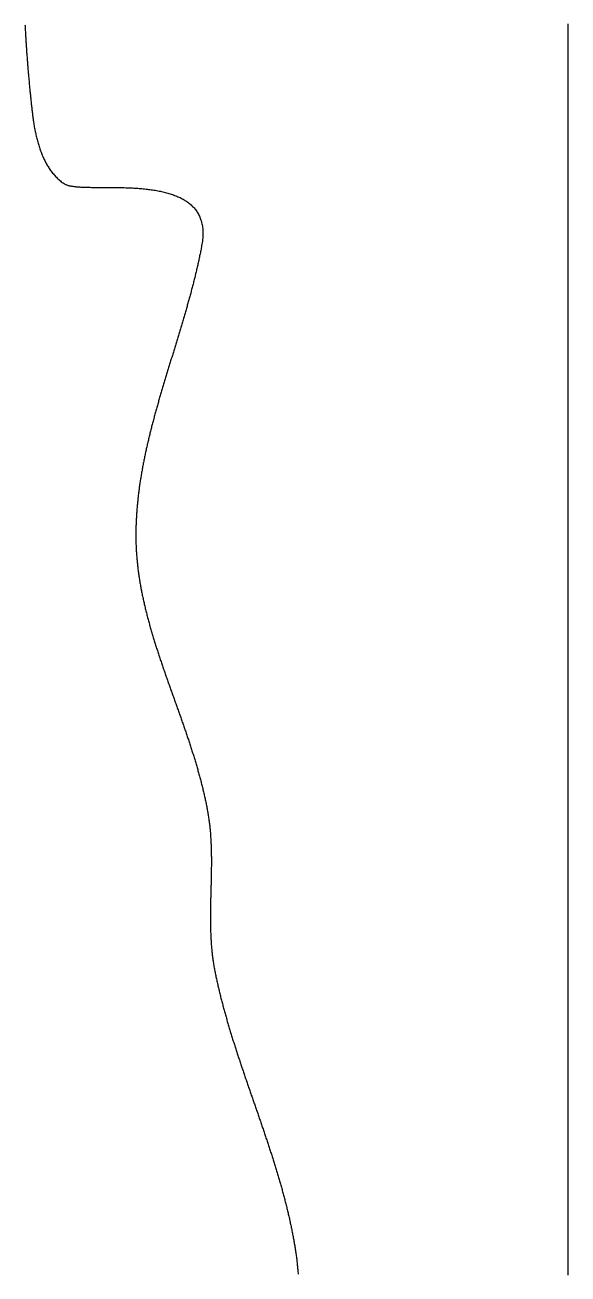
# Model space of a CAD drawing. Header units: metres. Extents: x -45 to 45, y -108 to 108.
# Drawn here: x 21.7 to 45.3, y -54.2 to 0 of the extents above; entities that cross this region are included whole.
import ezdxf

# ---------------------------------------------------------------- set-up
doc = ezdxf.new("R2010")
doc.units = ezdxf.units.M

msp = doc.modelspace()

# ---------------------------------------------------------------- linework, layer by layer
for points in [[(21.738, 0.006), (21.74, -0.044), (21.743, -0.094), (21.746, -0.144), (21.749, -0.194), (21.751, -0.244), (21.754, -0.293), (21.757, -0.343), (21.76, -0.393), (21.763, -0.443), (21.766, -0.493), (21.769, -0.543), (21.772, -0.593), (21.775, -0.643), (21.778, -0.693), (21.781, -0.742), (21.784, -0.792), (21.788, -0.842), (21.791, -0.892), (21.794, -0.942), (21.798, -0.992), (21.801, -1.042), (21.805, -1.092), (21.808, -1.141), (21.811, -1.191), (21.815, -1.241), (21.819, -1.291), (21.822, -1.341), (21.826, -1.391), (21.83, -1.44), (21.833, -1.49), (21.837, -1.54), (21.841, -1.59), (21.845, -1.64), (21.849, -1.69), (21.853, -1.739), (21.857, -1.789), (21.861, -1.839), (21.865, -1.889), (21.869, -1.939), (21.873, -1.989), (21.877, -2.038), (21.882, -2.088), (21.886, -2.138), (21.89, -2.188), (21.895, -2.238), (21.899, -2.287), (21.904, -2.337), (21.908, -2.387), (21.913, -2.437), (21.917, -2.487), (21.922, -2.536), (21.927, -2.586), (21.931, -2.636), (21.936, -2.686), (21.941, -2.735), (21.946, -2.785), (21.951, -2.835), (21.956, -2.885), (21.961, -2.934), (21.966, -2.984), (21.971, -3.034), (21.976, -3.084), (21.981, -3.133), (21.986, -3.183), (21.992, -3.233), (21.997, -3.283), (22.002, -3.332), (22.008, -3.382), (22.013, -3.432), (22.019, -3.481), (22.024, -3.531), (22.03, -3.581), (22.035, -3.631), (22.041, -3.68), (22.047, -3.73), (22.053, -3.78), (22.059, -3.829), (22.065, -3.879), (22.07, -3.929)], [(45.316, -54.255), (45.316, -54.205), (45.316, -54.155), (45.316, -54.105), (45.316, -54.055), (45.316, -54.005), (45.316, -53.955), (45.316, -53.905), (45.316, -53.855), (45.316, -53.805), (45.316, -53.755), (45.316, -53.705), (45.316, -53.655), (45.316, -53.605), (45.316, -53.555), (45.316, -53.505), (45.316, -53.455), (45.316, -53.405), (45.316, -53.355), (45.316, -53.305), (45.316, -53.255), (45.316, -53.205), (45.316, -53.155), (45.316, -53.105), (45.316, -53.055), (45.316, -53.005), (45.316, -52.955), (45.316, -52.905), (45.316, -52.855), (45.316, -52.805), (45.316, -52.755), (45.316, -52.705), (45.316, -52.655), (45.316, -52.605), (45.316, -52.555), (45.316, -52.505), (45.316, -52.455), (45.316, -52.405), (45.316, -52.355), (45.316, -52.305), (45.316, -52.255), (45.316, -52.205), (45.316, -52.155), (45.316, -52.105), (45.316, -52.055), (45.316, -52.005), (45.316, -51.955), (45.316, -51.905), (45.316, -51.855), (45.316, -51.805), (45.316, -51.755), (45.316, -51.705), (45.316, -51.655), (45.316, -51.605), (45.316, -51.555), (45.316, -51.505), (45.316, -51.455), (45.316, -51.405), (45.316, -51.355), (45.316, -51.305), (45.316, -51.255), (45.316, -51.205), (45.316, -51.155), (45.316, -51.105), (45.316, -51.055), (45.316, -51.005), (45.316, -50.955), (45.316, -50.905), (45.316, -50.855), (45.316, -50.805), (45.316, -50.755), (45.316, -50.705), (45.316, -50.655), (45.316, -50.605), (45.316, -50.555), (45.316, -50.505), (45.316, -50.455), (45.316, -50.405), (45.316, -50.355), (45.316, -50.305), (45.316, -50.255), (45.316, -50.205), (45.316, -50.155), (45.316, -50.105), (45.316, -50.055), (45.316, -50.005), (45.316, -49.955), (45.316, -49.905), (45.316, -49.855), (45.316, -49.805), (45.316, -49.755), (45.316, -49.705), (45.316, -49.655), (45.316, -49.605), (45.316, -49.555), (45.316, -49.505), (45.316, -49.455), (45.316, -49.405), (45.316, -49.355), (45.316, -49.305), (45.316, -49.255), (45.316, -49.205), (45.316, -49.155), (45.316, -49.105), (45.316, -49.055), (45.316, -49.005), (45.316, -48.955), (45.316, -48.905), (45.316, -48.855), (45.316, -48.805), (45.316, -48.755), (45.316, -48.705), (45.316, -48.655), (45.316, -48.605), (45.316, -48.555), (45.316, -48.505), (45.316, -48.455), (45.316, -48.405), (45.316, -48.355), (45.316, -48.305), (45.316, -48.255), (45.316, -48.205), (45.316, -48.155), (45.316, -48.105), (45.316, -48.055), (45.316, -48.005), (45.316, -47.955), (45.316, -47.905), (45.316, -47.855), (45.316, -47.805), (45.316, -47.755), (45.316, -47.705), (45.316, -47.655), (45.316, -47.605), (45.316, -47.555), (45.316, -47.505), (45.316, -47.455), (45.316, -47.405), (45.316, -47.355), (45.316, -47.305), (45.316, -47.255), (45.316, -47.205), (45.316, -47.155), (45.316, -47.105), (45.316, -47.055), (45.316, -47.005), (45.316, -46.955), (45.316, -46.905), (45.316, -46.855), (45.316, -46.805), (45.316, -46.755), (45.316, -46.705), (45.316, -46.655), (45.316, -46.605), (45.316, -46.555), (45.316, -46.505), (45.316, -46.454), (45.316, -46.404), (45.316, -46.354), (45.316, -46.304), (45.316, -46.254), (45.316, -46.204), (45.316, -46.154), (45.316, -46.104), (45.316, -46.054), (45.316, -46.004), (45.316, -45.954), (45.316, -45.904), (45.316, -45.854), (45.316, -45.804), (45.316, -45.754), (45.316, -45.704), (45.316, -45.654), (45.316, -45.604), (45.316, -45.554), (45.316, -45.504), (45.316, -45.454), (45.316, -45.404), (45.316, -45.354), (45.316, -45.304), (45.316, -45.254), (45.316, -45.204), (45.316, -45.154), (45.316, -45.104), (45.316, -45.054), (45.316, -45.004), (45.316, -44.954), (45.316, -44.904), (45.316, -44.854), (45.316, -44.804), (45.316, -44.754), (45.316, -44.704), (45.316, -44.654), (45.316, -44.604), (45.316, -44.554), (45.316, -44.504), (45.316, -44.454), (45.316, -44.404), (45.316, -44.354), (45.316, -44.304), (45.316, -44.254), (45.316, -44.204), (45.316, -44.154), (45.316, -44.104), (45.316, -44.054), (45.316, -44.004), (45.316, -43.954), (45.316, -43.904), (45.316, -43.854), (45.316, -43.804), (45.316, -43.754), (45.316, -43.704), (45.316, -43.654), (45.316, -43.604), (45.316, -43.554), (45.316, -43.504), (45.316, -43.454), (45.316, -43.404), (45.316, -43.354), (45.316, -43.304), (45.316, -43.254), (45.316, -43.204), (45.316, -43.154), (45.316, -43.104), (45.316, -43.054), (45.316, -43.004), (45.316, -42.954), (45.316, -42.904), (45.316, -42.854), (45.316, -42.804), (45.316, -42.754), (45.316, -42.704), (45.316, -42.654), (45.316, -42.604), (45.316, -42.554), (45.316, -42.504), (45.316, -42.454), (45.316, -42.404), (45.316, -42.354), (45.316, -42.304), (45.316, -42.254), (45.316, -42.204), (45.316, -42.154), (45.316, -42.104), (45.316, -42.054), (45.316, -42.004), (45.316, -41.954), (45.316, -41.904), (45.316, -41.854), (45.316, -41.804), (45.316, -41.754), (45.316, -41.704), (45.316, -41.654), (45.316, -41.604), (45.316, -41.554), (45.316, -41.504), (45.316, -41.454), (45.316, -41.404), (45.316, -41.354), (45.316, -41.304), (45.316, -41.254), (45.316, -41.204), (45.316, -41.154), (45.316, -41.104), (45.316, -41.054), (45.316, -41.004), (45.316, -40.954), (45.316, -40.904), (45.316, -40.854), (45.316, -40.804), (45.316, -40.754), (45.316, -40.704), (45.316, -40.654), (45.316, -40.604), (45.316, -40.554), (45.316, -40.504), (45.316, -40.454), (45.316, -40.404), (45.316, -40.354), (45.316, -40.304), (45.316, -40.254), (45.316, -40.204), (45.316, -40.154), (45.316, -40.104), (45.316, -40.054), (45.316, -40.004), (45.316, -39.954), (45.316, -39.904), (45.316, -39.854), (45.316, -39.804), (45.316, -39.754), (45.316, -39.704), (45.316, -39.654), (45.316, -39.604), (45.316, -39.554), (45.316, -39.504), (45.316, -39.454), (45.316, -39.404), (45.316, -39.354), (45.316, -39.304), (45.316, -39.254), (45.316, -39.204), (45.316, -39.154), (45.316, -39.104), (45.316, -39.054), (45.316, -39.004), (45.316, -38.954), (45.316, -38.904), (45.316, -38.854), (45.316, -38.804), (45.316, -38.754), (45.316, -38.704), (45.316, -38.654), (45.316, -38.604), (45.316, -38.554), (45.316, -38.504), (45.316, -38.454), (45.316, -38.404), (45.316, -38.354), (45.316, -38.304), (45.316, -38.254), (45.316, -38.204), (45.316, -38.154), (45.316, -38.104), (45.316, -38.054), (45.316, -38.004), (45.316, -37.954), (45.316, -37.904), (45.316, -37.854), (45.316, -37.804), (45.316, -37.754), (45.316, -37.704), (45.316, -37.654), (45.316, -37.604), (45.316, -37.554), (45.316, -37.504), (45.316, -37.454), (45.316, -37.404), (45.316, -37.354), (45.316, -37.304), (45.316, -37.254), (45.316, -37.204), (45.316, -37.154), (45.316, -37.104), (45.316, -37.054), (45.316, -37.004), (45.316, -36.954), (45.316, -36.904), (45.316, -36.854), (45.316, -36.804), (45.316, -36.754), (45.316, -36.704), (45.316, -36.654), (45.316, -36.604), (45.316, -36.554), (45.316, -36.504), (45.316, -36.454), (45.316, -36.404), (45.316, -36.354), (45.316, -36.304), (45.316, -36.254), (45.316, -36.204), (45.316, -36.154), (45.316, -36.103), (45.316, -36.053), (45.316, -36.003), (45.316, -35.953), (45.316, -35.903), (45.316, -35.853), (45.316, -35.803), (45.316, -35.753), (45.316, -35.703), (45.316, -35.653), (45.316, -35.603), (45.316, -35.553), (45.316, -35.503), (45.316, -35.453), (45.316, -35.403), (45.316, -35.353), (45.316, -35.303), (45.316, -35.253), (45.316, -35.203), (45.316, -35.153), (45.316, -35.103), (45.316, -35.053), (45.316, -35.003), (45.316, -34.953), (45.316, -34.903), (45.316, -34.853), (45.316, -34.803), (45.316, -34.753), (45.316, -34.703), (45.316, -34.653), (45.316, -34.603), (45.316, -34.553), (45.316, -34.503), (45.316, -34.453), (45.316, -34.403), (45.316, -34.353), (45.316, -34.303), (45.316, -34.253), (45.316, -34.203), (45.316, -34.153), (45.316, -34.103), (45.316, -34.053), (45.316, -34.003), (45.316, -33.953), (45.316, -33.903), (45.316, -33.853), (45.316, -33.803), (45.316, -33.753), (45.316, -33.703), (45.316, -33.653), (45.316, -33.603), (45.316, -33.553), (45.316, -33.503), (45.316, -33.453), (45.316, -33.403), (45.316, -33.353), (45.316, -33.303), (45.316, -33.253), (45.316, -33.203), (45.316, -33.153), (45.316, -33.103), (45.316, -33.053), (45.316, -33.003), (45.316, -32.953), (45.316, -32.903), (45.316, -32.853), (45.316, -32.803), (45.316, -32.753), (45.316, -32.703), (45.316, -32.653), (45.316, -32.603), (45.316, -32.553), (45.316, -32.503), (45.316, -32.453), (45.316, -32.403), (45.316, -32.353), (45.316, -32.303), (45.316, -32.253), (45.316, -32.203), (45.316, -32.153), (45.316, -32.103), (45.316, -32.053), (45.316, -32.003), (45.316, -31.953), (45.316, -31.903), (45.316, -31.853), (45.316, -31.803), (45.316, -31.753), (45.316, -31.703), (45.316, -31.653), (45.316, -31.603), (45.316, -31.553), (45.316, -31.503), (45.316, -31.453), (45.316, -31.403), (45.316, -31.353), (45.316, -31.303), (45.316, -31.253), (45.316, -31.203), (45.316, -31.153), (45.316, -31.103), (45.316, -31.053), (45.316, -31.003), (45.316, -30.953), (45.316, -30.903), (45.316, -30.853), (45.316, -30.803), (45.316, -30.753), (45.316, -30.703), (45.316, -30.653), (45.316, -30.603), (45.316, -30.553), (45.316, -30.503), (45.316, -30.453), (45.316, -30.403), (45.316, -30.353), (45.316, -30.303), (45.316, -30.253), (45.316, -30.203), (45.316, -30.153), (45.316, -30.103), (45.316, -30.053), (45.316, -30.003), (45.316, -29.953), (45.316, -29.903), (45.316, -29.853), (45.316, -29.803), (45.316, -29.753), (45.316, -29.703), (45.316, -29.653), (45.316, -29.603), (45.316, -29.553), (45.316, -29.503), (45.316, -29.453), (45.316, -29.403), (45.316, -29.353), (45.316, -29.303), (45.316, -29.253), (45.316, -29.203), (45.316, -29.153), (45.316, -29.103), (45.316, -29.053), (45.316, -29.003), (45.316, -28.953), (45.316, -28.903), (45.316, -28.853), (45.316, -28.803), (45.316, -28.753), (45.316, -28.703), (45.316, -28.653), (45.316, -28.603), (45.316, -28.553), (45.316, -28.503), (45.316, -28.453), (45.316, -28.403), (45.316, -28.353), (45.316, -28.303), (45.316, -28.253), (45.316, -28.203), (45.316, -28.153), (45.316, -28.103), (45.316, -28.053), (45.316, -28.003), (45.316, -27.953), (45.316, -27.903), (45.316, -27.853), (45.316, -27.803), (45.316, -27.753), (45.316, -27.703), (45.316, -27.653), (45.316, -27.603), (45.316, -27.553), (45.316, -27.503), (45.316, -27.453), (45.316, -27.403), (45.316, -27.353), (45.316, -27.303), (45.316, -27.253), (45.316, -27.203), (45.316, -27.153), (45.316, -27.103), (45.316, -27.053), (45.316, -27.003), (45.316, -26.953), (45.316, -26.903), (45.316, -26.853), (45.316, -26.803), (45.316, -26.753), (45.316, -26.703), (45.316, -26.653), (45.316, -26.603), (45.316, -26.553), (45.316, -26.503), (45.316, -26.453), (45.316, -26.403), (45.316, -26.353), (45.316, -26.303), (45.316, -26.253), (45.316, -26.203), (45.316, -26.153), (45.316, -26.103), (45.316, -26.053), (45.316, -26.003), (45.316, -25.953), (45.316, -25.903), (45.316, -25.853), (45.316, -25.802), (45.316, -25.752), (45.316, -25.702), (45.316, -25.652), (45.316, -25.602), (45.316, -25.552), (45.316, -25.502), (45.316, -25.452), (45.316, -25.402), (45.316, -25.352), (45.316, -25.302), (45.316, -25.252), (45.316, -25.202), (45.316, -25.152), (45.316, -25.102), (45.316, -25.052), (45.316, -25.002), (45.316, -24.952), (45.316, -24.902), (45.316, -24.852), (45.316, -24.802), (45.316, -24.752), (45.316, -24.702), (45.316, -24.652), (45.316, -24.602), (45.316, -24.552), (45.316, -24.502), (45.316, -24.452), (45.316, -24.402), (45.316, -24.352), (45.316, -24.302), (45.316, -24.252), (45.316, -24.202), (45.316, -24.152), (45.316, -24.102), (45.316, -24.052), (45.316, -24.002), (45.316, -23.952), (45.316, -23.902), (45.316, -23.852), (45.316, -23.802), (45.316, -23.752), (45.316, -23.702), (45.316, -23.652), (45.316, -23.602), (45.316, -23.552), (45.316, -23.502), (45.316, -23.452), (45.316, -23.402), (45.316, -23.352), (45.316, -23.302), (45.316, -23.252), (45.316, -23.202), (45.316, -23.152), (45.316, -23.102), (45.316, -23.052), (45.316, -23.002), (45.316, -22.952), (45.316, -22.902), (45.316, -22.852), (45.316, -22.802), (45.316, -22.752), (45.316, -22.702), (45.316, -22.652), (45.316, -22.602), (45.316, -22.552), (45.316, -22.502), (45.316, -22.452), (45.316, -22.402), (45.316, -22.352), (45.316, -22.302), (45.316, -22.252), (45.316, -22.202), (45.316, -22.152), (45.316, -22.102), (45.316, -22.052), (45.316, -22.002), (45.316, -21.952), (45.316, -21.902), (45.316, -21.852), (45.316, -21.802), (45.316, -21.752), (45.316, -21.702), (45.316, -21.652), (45.316, -21.602), (45.316, -21.552), (45.316, -21.502), (45.316, -21.452), (45.316, -21.402), (45.316, -21.352), (45.316, -21.302), (45.316, -21.252), (45.316, -21.202), (45.316, -21.152), (45.316, -21.102), (45.316, -21.052), (45.316, -21.002), (45.316, -20.952), (45.316, -20.902), (45.316, -20.852), (45.316, -20.802), (45.316, -20.752), (45.316, -20.702), (45.316, -20.652), (45.316, -20.602), (45.316, -20.552), (45.316, -20.502), (45.316, -20.452), (45.316, -20.402), (45.316, -20.352), (45.316, -20.302), (45.316, -20.252), (45.316, -20.202), (45.316, -20.152), (45.316, -20.102), (45.316, -20.052), (45.316, -20.002), (45.316, -19.952), (45.316, -19.902), (45.316, -19.852), (45.316, -19.802), (45.316, -19.752), (45.316, -19.702), (45.316, -19.652), (45.316, -19.602), (45.316, -19.552), (45.316, -19.502), (45.316, -19.452), (45.316, -19.402), (45.316, -19.352), (45.316, -19.302), (45.316, -19.252), (45.316, -19.202), (45.316, -19.152), (45.316, -19.102), (45.316, -19.052), (45.316, -19.002), (45.316, -18.952), (45.316, -18.902), (45.316, -18.852), (45.316, -18.802), (45.316, -18.752), (45.316, -18.702), (45.316, -18.652), (45.316, -18.602), (45.316, -18.552), (45.316, -18.502), (45.316, -18.452), (45.316, -18.402), (45.316, -18.352), (45.316, -18.302), (45.316, -18.252), (45.316, -18.202), (45.316, -18.152), (45.316, -18.102), (45.316, -18.052), (45.316, -18.002), (45.316, -17.952), (45.316, -17.902), (45.316, -17.852), (45.316, -17.802), (45.316, -17.752), (45.316, -17.702), (45.316, -17.652), (45.316, -17.602), (45.316, -17.552), (45.316, -17.502), (45.316, -17.452), (45.316, -17.402), (45.316, -17.352), (45.316, -17.302), (45.316, -17.252), (45.316, -17.202), (45.316, -17.152), (45.316, -17.102), (45.316, -17.052), (45.316, -17.002), (45.316, -16.952), (45.316, -16.902), (45.316, -16.852), (45.316, -16.802), (45.316, -16.752), (45.316, -16.702), (45.316, -16.652), (45.316, -16.602), (45.316, -16.552), (45.316, -16.502), (45.316, -16.452), (45.316, -16.402), (45.316, -16.352), (45.316, -16.302), (45.316, -16.252), (45.316, -16.202), (45.316, -16.152), (45.316, -16.102), (45.316, -16.052), (45.316, -16.002), (45.316, -15.952), (45.316, -15.902), (45.316, -15.852), (45.316, -15.802), (45.316, -15.752), (45.316, -15.702), (45.316, -15.652), (45.316, -15.602), (45.316, -15.552), (45.316, -15.502), (45.316, -15.451), (45.316, -15.401), (45.316, -15.351), (45.316, -15.301), (45.316, -15.251), (45.316, -15.201), (45.316, -15.151), (45.316, -15.101), (45.316, -15.051), (45.316, -15.001), (45.316, -14.951), (45.316, -14.901), (45.316, -14.851), (45.316, -14.801), (45.316, -14.751), (45.316, -14.701), (45.316, -14.651), (45.316, -14.601), (45.316, -14.551), (45.316, -14.501), (45.316, -14.451), (45.316, -14.401), (45.316, -14.351), (45.316, -14.301), (45.316, -14.251), (45.316, -14.201), (45.316, -14.151), (45.316, -14.101), (45.316, -14.051), (45.316, -14.001), (45.316, -13.951), (45.316, -13.901), (45.316, -13.851), (45.316, -13.801), (45.316, -13.751), (45.316, -13.701), (45.316, -13.651), (45.316, -13.601), (45.316, -13.551), (45.316, -13.501), (45.316, -13.451), (45.316, -13.401), (45.316, -13.351), (45.316, -13.301), (45.316, -13.251), (45.316, -13.201), (45.316, -13.151), (45.316, -13.101), (45.316, -13.051), (45.316, -13.001), (45.316, -12.951), (45.316, -12.901), (45.316, -12.851), (45.316, -12.801), (45.316, -12.751), (45.316, -12.701), (45.316, -12.651), (45.316, -12.601), (45.316, -12.551), (45.316, -12.501), (45.316, -12.451), (45.316, -12.401), (45.316, -12.351), (45.316, -12.301), (45.316, -12.251), (45.316, -12.201), (45.316, -12.151), (45.316, -12.101), (45.316, -12.051), (45.316, -12.001), (45.316, -11.951), (45.316, -11.901), (45.316, -11.851), (45.316, -11.801), (45.316, -11.751), (45.316, -11.701), (45.316, -11.651), (45.316, -11.601), (45.316, -11.551), (45.316, -11.501), (45.316, -11.451), (45.316, -11.401), (45.316, -11.351), (45.316, -11.301), (45.316, -11.251), (45.316, -11.201), (45.316, -11.151), (45.316, -11.101), (45.316, -11.051), (45.316, -11.001), (45.316, -10.951), (45.316, -10.901), (45.316, -10.851), (45.316, -10.801), (45.316, -10.751), (45.316, -10.701), (45.316, -10.651), (45.316, -10.601), (45.316, -10.551), (45.316, -10.501), (45.316, -10.451), (45.316, -10.401), (45.316, -10.351), (45.316, -10.301), (45.316, -10.251), (45.316, -10.201), (45.316, -10.151), (45.316, -10.101), (45.316, -10.051), (45.316, -10.001), (45.316, -9.951), (45.316, -9.901), (45.316, -9.851), (45.316, -9.801), (45.316, -9.751), (45.316, -9.701), (45.316, -9.651), (45.316, -9.601), (45.316, -9.551), (45.316, -9.501), (45.316, -9.451), (45.316, -9.401), (45.316, -9.351), (45.316, -9.301), (45.316, -9.251), (45.316, -9.201), (45.316, -9.151), (45.316, -9.101), (45.316, -9.051), (45.316, -9.001), (45.316, -8.951), (45.316, -8.901), (45.316, -8.851), (45.316, -8.801), (45.316, -8.751), (45.316, -8.701), (45.316, -8.651), (45.316, -8.601), (45.316, -8.551), (45.316, -8.501), (45.316, -8.451), (45.316, -8.401), (45.316, -8.351), (45.316, -8.301), (45.316, -8.251), (45.316, -8.201), (45.316, -8.151), (45.316, -8.101), (45.316, -8.051), (45.316, -8.001), (45.316, -7.951), (45.316, -7.901), (45.316, -7.851), (45.316, -7.801), (45.316, -7.751), (45.316, -7.701), (45.316, -7.651), (45.316, -7.601), (45.316, -7.551), (45.316, -7.501), (45.316, -7.451), (45.316, -7.401), (45.316, -7.351), (45.316, -7.301), (45.316, -7.251), (45.316, -7.201), (45.316, -7.151), (45.316, -7.101), (45.316, -7.051), (45.316, -7.001), (45.316, -6.951), (45.316, -6.901), (45.316, -6.851), (45.316, -6.801), (45.316, -6.751), (45.316, -6.701), (45.316, -6.651), (45.316, -6.601), (45.316, -6.551), (45.316, -6.501), (45.316, -6.451), (45.316, -6.401), (45.316, -6.351), (45.316, -6.301), (45.316, -6.251), (45.316, -6.201), (45.316, -6.151), (45.316, -6.101), (45.316, -6.051), (45.316, -6.001), (45.316, -5.951), (45.316, -5.901), (45.316, -5.851), (45.316, -5.801), (45.316, -5.751), (45.316, -5.701), (45.316, -5.651), (45.316, -5.601), (45.316, -5.551), (45.316, -5.501), (45.316, -5.451), (45.316, -5.401), (45.316, -5.351), (45.316, -5.301), (45.316, -5.251), (45.316, -5.201), (45.316, -5.15), (45.316, -5.1), (45.316, -5.05), (45.316, -5), (45.316, -4.95), (45.316, -4.9), (45.316, -4.85), (45.316, -4.8), (45.316, -4.75), (45.316, -4.7), (45.316, -4.65), (45.316, -4.6), (45.316, -4.55), (45.316, -4.5), (45.316, -4.45), (45.316, -4.4), (45.316, -4.35), (45.316, -4.3), (45.316, -4.25), (45.316, -4.2), (45.316, -4.15), (45.316, -4.1), (45.316, -4.05), (45.316, -4), (45.316, -3.95), (45.316, -3.9), (45.316, -3.85), (45.316, -3.8), (45.316, -3.75), (45.316, -3.7), (45.316, -3.65), (45.316, -3.6), (45.316, -3.55), (45.316, -3.5), (45.316, -3.45), (45.316, -3.4), (45.316, -3.35), (45.316, -3.3), (45.316, -3.25), (45.316, -3.2), (45.316, -3.15), (45.316, -3.1), (45.316, -3.05), (45.316, -3), (45.316, -2.95), (45.316, -2.9), (45.316, -2.85), (45.316, -2.8), (45.316, -2.75), (45.316, -2.7), (45.316, -2.65), (45.316, -2.6), (45.316, -2.55), (45.316, -2.5), (45.316, -2.45), (45.316, -2.4), (45.316, -2.35), (45.316, -2.3), (45.316, -2.25), (45.316, -2.2), (45.316, -2.15), (45.316, -2.1), (45.316, -2.05), (45.316, -2), (45.316, -1.95), (45.316, -1.9), (45.316, -1.85), (45.316, -1.8), (45.316, -1.75), (45.316, -1.7), (45.316, -1.65), (45.316, -1.6), (45.316, -1.55), (45.316, -1.5), (45.316, -1.45), (45.316, -1.4), (45.316, -1.35), (45.316, -1.3), (45.316, -1.25), (45.316, -1.2), (45.316, -1.15), (45.316, -1.1), (45.316, -1.05), (45.316, -1), (45.316, -0.95), (45.316, -0.9), (45.316, -0.85), (45.316, -0.8), (45.316, -0.75), (45.316, -0.7), (45.316, -0.65), (45.316, -0.6), (45.316, -0.55), (45.316, -0.5), (45.316, -0.45), (45.316, -0.4), (45.316, -0.35), (45.316, -0.3), (45.316, -0.25), (45.316, -0.2), (45.316, -0.15), (45.316, -0.1), (45.316, -0.05), (45.316, 0), (45.316, 0.05)], [(22.07, -3.929), (22.076, -3.977), (22.083, -4.026), (22.089, -4.075), (22.096, -4.124), (22.103, -4.173), (22.11, -4.223), (22.118, -4.272), (22.126, -4.322), (22.134, -4.372), (22.143, -4.422), (22.152, -4.472), (22.162, -4.522), (22.171, -4.572), (22.181, -4.623), (22.192, -4.673), (22.203, -4.723), (22.214, -4.774), (22.226, -4.824), (22.238, -4.874), (22.25, -4.924), (22.263, -4.974), (22.276, -5.024), (22.29, -5.074), (22.304, -5.124), (22.319, -5.173), (22.334, -5.223), (22.349, -5.272), (22.365, -5.321), (22.382, -5.37), (22.399, -5.418), (22.416, -5.467), (22.434, -5.515), (22.453, -5.562), (22.472, -5.61), (22.491, -5.657), (22.511, -5.704), (22.532, -5.75), (22.553, -5.796), (22.574, -5.842), (22.597, -5.887), (22.619, -5.931), (22.643, -5.976), (22.667, -6.02), (22.691, -6.063), (22.716, -6.106), (22.742, -6.148), (22.768, -6.19), (22.795, -6.231), (22.823, -6.272), (22.851, -6.312), (22.88, -6.351), (22.909, -6.39), (22.94, -6.428), (22.97, -6.466), (23.002, -6.503), (23.034, -6.539), (23.067, -6.574), (23.1, -6.609), (23.135, -6.643), (23.17, -6.676), (23.205, -6.709), (23.242, -6.74), (23.279, -6.771), (23.316, -6.801), (23.355, -6.83), (23.394, -6.858), (23.434, -6.886)], [(23.434, -6.886), (23.452, -6.897), (23.471, -6.907), (23.491, -6.917), (23.512, -6.927), (23.534, -6.935), (23.558, -6.944), (23.582, -6.952), (23.608, -6.96), (23.635, -6.967), (23.663, -6.974), (23.693, -6.98), (23.723, -6.986), (23.754, -6.992), (23.787, -6.997), (23.82, -7.002), (23.854, -7.007), (23.89, -7.011), (23.926, -7.015), (23.963, -7.019), (24.001, -7.023), (24.04, -7.026), (24.08, -7.029), (24.121, -7.031), (24.162, -7.034), (24.205, -7.036), (24.248, -7.038), (24.292, -7.04), (24.337, -7.041), (24.382, -7.042), (24.428, -7.044), (24.475, -7.045), (24.523, -7.046), (24.571, -7.046), (24.62, -7.047), (24.669, -7.048), (24.719, -7.048), (24.77, -7.048), (24.821, -7.049), (24.873, -7.049), (24.925, -7.049), (24.978, -7.049), (25.032, -7.049), (25.085, -7.049), (25.14, -7.049), (25.194, -7.05), (25.249, -7.05), (25.305, -7.05), (25.36, -7.05), (25.417, -7.05), (25.473, -7.05), (25.53, -7.051), (25.587, -7.051), (25.644, -7.052), (25.702, -7.053), (25.76, -7.053), (25.818, -7.054), (25.876, -7.056), (25.934, -7.057), (25.993, -7.058), (26.051, -7.06), (26.11, -7.062), (26.169, -7.064), (26.228, -7.066), (26.287, -7.068), (26.346, -7.071), (26.405, -7.074), (26.464, -7.077), (26.523, -7.081), (26.582, -7.085), (26.641, -7.089), (26.7, -7.093), (26.759, -7.098), (26.818, -7.103), (26.876, -7.109), (26.934, -7.114), (26.993, -7.121), (27.051, -7.127), (27.108, -7.134), (27.166, -7.142), (27.223, -7.149), (27.28, -7.158), (27.337, -7.166), (27.393, -7.176), (27.449, -7.185), (27.505, -7.195), (27.56, -7.206), (27.615, -7.217), (27.67, -7.229), (27.724, -7.241), (27.777, -7.253), (27.83, -7.267), (27.883, -7.28), (27.935, -7.295), (27.987, -7.31), (28.038, -7.325), (28.089, -7.341), (28.138, -7.358), (28.188, -7.376), (28.236, -7.394), (28.285, -7.412), (28.332, -7.432), (28.379, -7.452), (28.425, -7.473), (28.47, -7.494), (28.514, -7.516), (28.558, -7.539), (28.601, -7.563), (28.643, -7.587), (28.685, -7.612), (28.725, -7.638), (28.765, -7.665), (28.804, -7.693), (28.841, -7.721), (28.878, -7.75), (28.914, -7.78), (28.95, -7.811), (28.984, -7.843), (29.017, -7.875), (29.049, -7.909), (29.08, -7.943), (29.11, -7.979), (29.139, -8.015), (29.167, -8.052), (29.193, -8.09), (29.219, -8.129), (29.243, -8.169), (29.266, -8.21), (29.288, -8.252), (29.309, -8.295), (29.329, -8.339), (29.347, -8.384), (29.364, -8.43), (29.38, -8.477), (29.395, -8.525), (29.408, -8.574), (29.42, -8.624), (29.43, -8.676), (29.439, -8.728), (29.447, -8.782), (29.453, -8.837), (29.458, -8.892), (29.461, -8.949), (29.463, -9.008), (29.463, -9.067), (29.462, -9.128), (29.459, -9.189), (29.455, -9.252), (29.449, -9.317), (29.442, -9.382), (29.433, -9.449), (29.422, -9.517), (29.409, -9.586)], [(29.409, -9.586), (29.4, -9.635), (29.391, -9.684), (29.381, -9.733), (29.371, -9.782), (29.362, -9.831), (29.352, -9.88), (29.342, -9.928), (29.332, -9.977), (29.321, -10.026), (29.311, -10.075), (29.301, -10.124), (29.29, -10.173), (29.28, -10.222), (29.269, -10.27), (29.258, -10.319), (29.247, -10.368), (29.236, -10.417), (29.225, -10.466), (29.214, -10.514), (29.203, -10.563), (29.191, -10.612), (29.18, -10.661), (29.168, -10.709), (29.157, -10.758), (29.145, -10.807), (29.133, -10.855), (29.121, -10.904), (29.109, -10.953), (29.097, -11.001), (29.085, -11.05), (29.073, -11.098), (29.061, -11.147), (29.048, -11.196), (29.036, -11.244), (29.023, -11.293), (29.011, -11.341), (28.998, -11.39), (28.985, -11.439), (28.973, -11.487), (28.96, -11.536), (28.947, -11.584), (28.934, -11.633), (28.921, -11.681), (28.908, -11.73), (28.895, -11.778), (28.881, -11.827), (28.868, -11.875), (28.855, -11.924), (28.841, -11.972), (28.828, -12.02), (28.814, -12.069), (28.801, -12.117), (28.787, -12.166), (28.773, -12.214), (28.76, -12.263), (28.746, -12.311), (28.732, -12.359), (28.718, -12.408), (28.704, -12.456), (28.69, -12.504), (28.676, -12.553), (28.662, -12.601), (28.648, -12.65), (28.634, -12.698), (28.62, -12.746), (28.605, -12.795), (28.591, -12.843), (28.577, -12.891), (28.562, -12.94), (28.548, -12.988), (28.534, -13.036), (28.519, -13.085), (28.505, -13.133), (28.49, -13.181), (28.476, -13.229), (28.461, -13.278), (28.447, -13.326), (28.432, -13.374), (28.417, -13.423), (28.403, -13.471), (28.388, -13.519), (28.373, -13.567), (28.359, -13.616), (28.344, -13.664), (28.329, -13.712), (28.315, -13.76), (28.3, -13.809), (28.285, -13.857), (28.27, -13.905), (28.255, -13.953), (28.241, -14.002), (28.226, -14.05), (28.211, -14.098), (28.196, -14.146), (28.181, -14.195), (28.166, -14.243), (28.152, -14.291), (28.137, -14.339), (28.122, -14.388), (28.107, -14.436), (28.092, -14.484), (28.077, -14.532), (28.063, -14.58), (28.048, -14.629), (28.033, -14.677), (28.018, -14.725), (28.003, -14.773), (27.989, -14.822), (27.974, -14.87), (27.959, -14.918), (27.944, -14.966), (27.93, -15.014), (27.915, -15.063), (27.9, -15.111), (27.886, -15.159), (27.871, -15.207), (27.856, -15.256), (27.842, -15.304), (27.827, -15.352), (27.812, -15.4), (27.798, -15.449), (27.783, -15.497), (27.769, -15.545), (27.754, -15.593), (27.74, -15.642), (27.726, -15.69), (27.711, -15.738), (27.697, -15.786), (27.683, -15.835), (27.668, -15.883), (27.654, -15.931), (27.64, -15.979), (27.626, -16.028), (27.612, -16.076), (27.598, -16.124), (27.584, -16.172), (27.57, -16.221), (27.556, -16.269), (27.542, -16.317), (27.528, -16.366), (27.514, -16.414), (27.5, -16.462), (27.487, -16.511), (27.473, -16.559), (27.459, -16.607), (27.446, -16.656), (27.432, -16.704), (27.419, -16.752), (27.406, -16.801), (27.392, -16.849), (27.379, -16.897), (27.366, -16.946), (27.353, -16.994), (27.34, -17.042), (27.327, -17.091), (27.314, -17.139), (27.301, -17.188), (27.288, -17.236), (27.275, -17.284), (27.263, -17.333), (27.25, -17.381), (27.238, -17.43), (27.225, -17.478), (27.213, -17.527), (27.201, -17.575), (27.188, -17.624), (27.176, -17.672), (27.164, -17.72), (27.152, -17.769), (27.14, -17.817), (27.129, -17.866), (27.117, -17.914), (27.105, -17.963), (27.094, -18.012), (27.082, -18.06), (27.071, -18.109), (27.06, -18.157), (27.048, -18.206), (27.037, -18.254), (27.026, -18.303), (27.015, -18.352), (27.005, -18.4), (26.994, -18.449), (26.983, -18.497), (26.973, -18.546), (26.962, -18.595), (26.952, -18.643), (26.942, -18.692), (26.932, -18.741), (26.922, -18.789), (26.912, -18.838), (26.902, -18.887), (26.892, -18.936), (26.883, -18.984), (26.873, -19.033), (26.864, -19.082), (26.855, -19.131), (26.846, -19.18), (26.837, -19.228), (26.828, -19.277), (26.819, -19.326), (26.81, -19.375), (26.802, -19.424), (26.793, -19.473), (26.785, -19.521), (26.777, -19.57), (26.769, -19.619), (26.761, -19.668), (26.753, -19.717), (26.746, -19.766), (26.738, -19.815), (26.731, -19.864), (26.723, -19.913), (26.716, -19.962), (26.709, -20.011), (26.702, -20.06), (26.696, -20.109), (26.689, -20.158), (26.683, -20.207), (26.676, -20.256), (26.67, -20.306), (26.664, -20.355), (26.658, -20.404), (26.653, -20.453), (26.647, -20.502), (26.641, -20.551), (26.636, -20.601), (26.631, -20.65), (26.626, -20.699), (26.621, -20.748), (26.617, -20.798), (26.612, -20.847), (26.608, -20.896), (26.603, -20.946), (26.599, -20.995), (26.595, -21.044), (26.592, -21.094), (26.588, -21.143), (26.585, -21.193), (26.581, -21.242), (26.578, -21.291), (26.575, -21.341), (26.573, -21.39), (26.57, -21.44), (26.568, -21.49), (26.565, -21.539), (26.563, -21.589), (26.561, -21.638), (26.559, -21.688), (26.558, -21.738), (26.557, -21.787), (26.555, -21.837), (26.554, -21.887), (26.553, -21.936), (26.553, -21.986), (26.552, -22.036), (26.552, -22.085), (26.552, -22.135), (26.552, -22.185), (26.552, -22.235), (26.552, -22.285)], [(26.552, -22.285), (26.553, -22.335), (26.554, -22.385), (26.555, -22.434), (26.556, -22.484), (26.558, -22.534), (26.56, -22.584), (26.562, -22.634), (26.564, -22.683), (26.566, -22.733), (26.569, -22.783), (26.572, -22.832), (26.575, -22.882), (26.578, -22.931), (26.581, -22.981), (26.585, -23.03), (26.589, -23.08), (26.593, -23.129), (26.597, -23.178), (26.602, -23.228), (26.607, -23.277), (26.611, -23.326), (26.617, -23.376), (26.622, -23.425), (26.627, -23.474), (26.633, -23.523), (26.639, -23.572), (26.645, -23.622), (26.651, -23.671), (26.658, -23.72), (26.664, -23.769), (26.671, -23.818), (26.678, -23.867), (26.685, -23.916), (26.692, -23.965), (26.7, -24.014), (26.707, -24.063), (26.715, -24.111), (26.723, -24.16), (26.731, -24.209), (26.74, -24.258), (26.748, -24.307), (26.757, -24.355), (26.766, -24.404), (26.775, -24.453), (26.784, -24.502), (26.793, -24.55), (26.803, -24.599), (26.812, -24.648), (26.822, -24.696), (26.832, -24.745), (26.842, -24.793), (26.852, -24.842), (26.863, -24.89), (26.873, -24.939), (26.884, -24.987), (26.895, -25.036), (26.906, -25.084), (26.917, -25.133), (26.928, -25.181), (26.939, -25.229), (26.951, -25.278), (26.962, -25.326), (26.974, -25.374), (26.986, -25.423), (26.998, -25.471), (27.01, -25.519), (27.022, -25.567), (27.035, -25.616), (27.047, -25.664), (27.06, -25.712), (27.073, -25.76), (27.085, -25.808), (27.098, -25.857), (27.111, -25.905), (27.125, -25.953), (27.138, -26.001), (27.151, -26.049), (27.165, -26.097), (27.179, -26.145), (27.192, -26.193), (27.206, -26.241), (27.22, -26.289), (27.234, -26.337), (27.248, -26.385), (27.262, -26.433), (27.277, -26.481), (27.291, -26.529), (27.306, -26.577), (27.32, -26.625), (27.335, -26.673), (27.35, -26.721), (27.364, -26.769), (27.379, -26.817), (27.394, -26.865), (27.41, -26.912), (27.425, -26.96), (27.44, -27.008), (27.455, -27.056), (27.471, -27.104), (27.486, -27.152), (27.502, -27.199), (27.517, -27.247), (27.533, -27.295), (27.549, -27.343), (27.564, -27.391), (27.58, -27.438), (27.596, -27.486), (27.612, -27.534), (27.628, -27.582), (27.644, -27.629), (27.661, -27.677), (27.677, -27.725), (27.693, -27.772), (27.709, -27.82), (27.726, -27.868), (27.742, -27.916), (27.758, -27.963), (27.775, -28.011), (27.792, -28.059), (27.808, -28.106), (27.825, -28.154), (27.841, -28.202), (27.858, -28.249), (27.875, -28.297), (27.891, -28.345), (27.908, -28.392), (27.925, -28.44), (27.942, -28.488), (27.959, -28.535), (27.976, -28.583), (27.993, -28.631), (28.009, -28.678), (28.026, -28.726), (28.043, -28.774), (28.06, -28.821), (28.077, -28.869), (28.094, -28.917), (28.111, -28.964), (28.128, -29.012), (28.145, -29.06), (28.162, -29.107), (28.18, -29.155), (28.197, -29.203), (28.214, -29.25), (28.231, -29.298), (28.248, -29.346), (28.265, -29.393), (28.282, -29.441), (28.299, -29.489), (28.316, -29.536), (28.333, -29.584), (28.35, -29.632), (28.367, -29.679), (28.384, -29.727), (28.401, -29.775), (28.418, -29.822), (28.435, -29.87), (28.452, -29.918), (28.469, -29.966), (28.485, -30.013), (28.502, -30.061), (28.519, -30.109), (28.536, -30.157), (28.553, -30.204), (28.569, -30.252), (28.586, -30.3), (28.603, -30.348), (28.619, -30.395), (28.636, -30.443), (28.653, -30.491), (28.669, -30.539), (28.685, -30.587), (28.702, -30.634), (28.718, -30.682), (28.735, -30.73), (28.751, -30.778), (28.767, -30.826), (28.783, -30.874), (28.799, -30.921), (28.815, -30.969), (28.831, -31.017), (28.847, -31.065), (28.863, -31.113), (28.879, -31.161), (28.895, -31.209), (28.911, -31.257), (28.926, -31.305), (28.942, -31.353), (28.957, -31.401), (28.973, -31.449), (28.988, -31.497), (29.003, -31.545), (29.018, -31.593), (29.034, -31.641), (29.049, -31.689), (29.064, -31.737), (29.078, -31.785), (29.093, -31.833), (29.108, -31.882), (29.123, -31.93), (29.137, -31.978), (29.152, -32.026), (29.166, -32.074), (29.18, -32.123), (29.194, -32.171), (29.208, -32.219), (29.222, -32.267), (29.236, -32.316), (29.25, -32.364), (29.264, -32.412), (29.277, -32.461), (29.291, -32.509), (29.304, -32.557), (29.317, -32.606), (29.33, -32.654), (29.343, -32.703), (29.356, -32.751), (29.369, -32.799), (29.382, -32.848), (29.394, -32.896), (29.407, -32.945), (29.419, -32.994), (29.431, -33.042), (29.443, -33.091), (29.455, -33.139), (29.467, -33.188), (29.479, -33.237), (29.49, -33.285), (29.502, -33.334), (29.513, -33.383), (29.524, -33.432), (29.535, -33.48), (29.546, -33.529), (29.556, -33.578), (29.567, -33.627), (29.577, -33.676), (29.588, -33.725), (29.598, -33.774), (29.608, -33.823), (29.618, -33.872), (29.627, -33.921), (29.637, -33.97), (29.646, -34.019), (29.655, -34.068), (29.664, -34.117)], [(29.664, -34.117), (29.673, -34.166), (29.682, -34.215), (29.69, -34.265), (29.698, -34.314), (29.706, -34.363), (29.713, -34.413), (29.72, -34.462), (29.727, -34.511), (29.734, -34.561), (29.74, -34.61), (29.746, -34.66), (29.752, -34.709), (29.757, -34.759), (29.763, -34.809), (29.768, -34.858), (29.773, -34.908), (29.777, -34.958), (29.782, -35.007), (29.786, -35.057), (29.79, -35.107), (29.793, -35.157), (29.797, -35.207), (29.8, -35.256), (29.803, -35.306), (29.806, -35.356), (29.809, -35.406), (29.812, -35.456), (29.814, -35.506), (29.816, -35.556), (29.818, -35.606), (29.82, -35.656), (29.822, -35.706), (29.823, -35.756), (29.824, -35.806), (29.826, -35.856), (29.827, -35.906), (29.828, -35.956), (29.828, -36.007), (29.829, -36.057), (29.83, -36.107), (29.83, -36.157), (29.83, -36.207), (29.83, -36.257), (29.83, -36.308), (29.83, -36.358), (29.83, -36.408), (29.83, -36.458), (29.83, -36.509), (29.829, -36.559), (29.829, -36.609), (29.828, -36.66), (29.827, -36.71), (29.827, -36.76), (29.826, -36.811), (29.825, -36.861), (29.824, -36.911), (29.823, -36.962), (29.822, -37.012), (29.821, -37.062), (29.82, -37.113), (29.819, -37.163), (29.817, -37.213), (29.816, -37.264), (29.815, -37.314), (29.814, -37.364), (29.812, -37.415), (29.811, -37.465), (29.81, -37.516), (29.808, -37.566), (29.807, -37.616), (29.806, -37.667), (29.805, -37.717), (29.803, -37.767), (29.802, -37.818), (29.801, -37.868), (29.8, -37.918), (29.799, -37.969), (29.798, -38.019), (29.796, -38.069), (29.795, -38.12), (29.795, -38.17), (29.794, -38.22), (29.793, -38.271), (29.792, -38.321), (29.791, -38.371), (29.791, -38.422), (29.79, -38.472), (29.79, -38.522), (29.789, -38.572), (29.789, -38.623), (29.789, -38.673), (29.789, -38.723), (29.789, -38.773), (29.789, -38.824), (29.789, -38.874), (29.79, -38.924), (29.79, -38.974), (29.791, -39.024), (29.791, -39.074), (29.792, -39.124), (29.793, -39.174), (29.794, -39.225), (29.796, -39.275), (29.797, -39.325), (29.799, -39.375), (29.801, -39.425), (29.803, -39.475), (29.805, -39.525), (29.807, -39.574), (29.81, -39.624), (29.812, -39.674), (29.815, -39.724), (29.818, -39.774), (29.821, -39.824), (29.825, -39.874), (29.829, -39.923), (29.832, -39.973), (29.837, -40.023), (29.841, -40.072), (29.845, -40.122), (29.85, -40.172), (29.855, -40.221), (29.86, -40.271), (29.866, -40.32), (29.872, -40.37), (29.878, -40.419), (29.884, -40.469), (29.89, -40.518), (29.897, -40.568), (29.904, -40.617), (29.912, -40.666), (29.919, -40.716), (29.927, -40.765), (29.935, -40.814), (29.944, -40.863), (29.952, -40.913), (29.961, -40.962), (29.971, -41.011), (29.98, -41.06)], [(29.98, -41.06), (29.99, -41.109), (30, -41.158), (30.01, -41.207), (30.021, -41.256), (30.031, -41.305), (30.041, -41.354), (30.052, -41.403), (30.063, -41.451), (30.073, -41.5), (30.084, -41.549), (30.095, -41.598), (30.106, -41.647), (30.117, -41.695), (30.129, -41.744), (30.14, -41.793), (30.152, -41.842), (30.163, -41.89), (30.175, -41.939), (30.187, -41.987), (30.198, -42.036), (30.21, -42.085), (30.222, -42.133), (30.234, -42.182), (30.247, -42.23), (30.259, -42.279), (30.271, -42.327), (30.284, -42.376), (30.296, -42.424), (30.309, -42.472), (30.322, -42.521), (30.335, -42.569), (30.348, -42.617), (30.361, -42.666), (30.374, -42.714), (30.387, -42.762), (30.4, -42.811), (30.413, -42.859), (30.427, -42.907), (30.44, -42.955), (30.454, -43.004), (30.467, -43.052), (30.481, -43.1), (30.495, -43.148), (30.509, -43.196), (30.523, -43.244), (30.537, -43.292), (30.551, -43.34), (30.565, -43.388), (30.579, -43.436), (30.593, -43.484), (30.608, -43.532), (30.622, -43.58), (30.636, -43.628), (30.651, -43.676), (30.665, -43.724), (30.68, -43.772), (30.695, -43.82), (30.709, -43.868), (30.724, -43.916), (30.739, -43.964), (30.754, -44.012), (30.769, -44.06), (30.784, -44.107), (30.799, -44.155), (30.814, -44.203), (30.829, -44.251), (30.845, -44.299), (30.86, -44.346), (30.875, -44.394), (30.891, -44.442), (30.906, -44.49), (30.921, -44.537), (30.937, -44.585), (30.952, -44.633), (30.968, -44.681), (30.984, -44.728), (30.999, -44.776), (31.015, -44.824), (31.031, -44.871), (31.047, -44.919), (31.062, -44.967), (31.078, -45.014), (31.094, -45.062), (31.11, -45.109), (31.126, -45.157), (31.142, -45.205), (31.158, -45.252), (31.174, -45.3), (31.19, -45.347), (31.206, -45.395), (31.222, -45.443), (31.238, -45.49), (31.255, -45.538), (31.271, -45.585), (31.287, -45.633), (31.303, -45.68), (31.319, -45.728), (31.336, -45.775), (31.352, -45.823), (31.368, -45.87), (31.385, -45.918), (31.401, -45.965), (31.417, -46.013), (31.434, -46.06), (31.45, -46.108), (31.467, -46.155), (31.483, -46.203), (31.499, -46.25), (31.516, -46.298), (31.532, -46.345), (31.549, -46.393), (31.565, -46.44), (31.582, -46.488), (31.598, -46.535), (31.615, -46.583), (31.631, -46.63), (31.647, -46.678), (31.664, -46.725), (31.68, -46.773), (31.697, -46.82), (31.713, -46.868), (31.73, -46.915), (31.746, -46.963), (31.763, -47.01), (31.779, -47.058), (31.796, -47.105), (31.812, -47.153), (31.828, -47.2), (31.845, -47.248), (31.861, -47.295), (31.878, -47.343), (31.894, -47.39), (31.91, -47.438), (31.927, -47.485), (31.943, -47.533), (31.959, -47.58), (31.976, -47.628), (31.992, -47.675), (32.008, -47.723), (32.024, -47.77), (32.041, -47.818), (32.057, -47.865), (32.073, -47.913), (32.089, -47.96), (32.105, -48.008), (32.121, -48.055), (32.137, -48.103), (32.153, -48.15), (32.169, -48.198), (32.185, -48.246), (32.201, -48.293), (32.217, -48.341), (32.233, -48.388), (32.249, -48.436), (32.265, -48.484), (32.281, -48.531), (32.296, -48.579), (32.312, -48.627), (32.328, -48.674), (32.343, -48.722), (32.359, -48.769), (32.374, -48.817), (32.39, -48.865), (32.405, -48.913), (32.421, -48.96), (32.436, -49.008), (32.451, -49.056), (32.467, -49.103), (32.482, -49.151), (32.497, -49.199), (32.512, -49.247), (32.527, -49.294), (32.542, -49.342), (32.557, -49.39), (32.572, -49.438), (32.587, -49.486), (32.602, -49.534), (32.617, -49.581), (32.631, -49.629), (32.646, -49.677), (32.66, -49.725), (32.675, -49.773), (32.689, -49.821), (32.704, -49.869), (32.718, -49.917), (32.732, -49.965), (32.746, -50.013), (32.761, -50.061), (32.775, -50.109), (32.789, -50.157), (32.802, -50.205), (32.816, -50.253), (32.83, -50.301), (32.844, -50.349), (32.857, -50.397), (32.871, -50.445), (32.884, -50.493), (32.898, -50.542), (32.911, -50.59), (32.924, -50.638), (32.937, -50.686), (32.951, -50.734), (32.964, -50.783), (32.976, -50.831), (32.989, -50.879), (33.002, -50.928), (33.015, -50.976), (33.027, -51.024), (33.04, -51.073), (33.052, -51.121), (33.064, -51.169), (33.077, -51.218), (33.089, -51.266), (33.101, -51.315), (33.113, -51.363), (33.125, -51.412), (33.136, -51.46), (33.148, -51.509), (33.16, -51.557), (33.171, -51.606), (33.182, -51.655), (33.194, -51.703), (33.205, -51.752), (33.216, -51.801), (33.227, -51.849), (33.238, -51.898), (33.248, -51.947), (33.259, -51.996), (33.27, -52.044), (33.28, -52.093), (33.29, -52.142), (33.3, -52.191), (33.311, -52.24), (33.321, -52.289), (33.33, -52.338), (33.34, -52.387), (33.35, -52.436), (33.359, -52.485), (33.369, -52.534), (33.378, -52.583), (33.387, -52.632), (33.396, -52.681), (33.405, -52.73), (33.414, -52.78), (33.423, -52.829), (33.431, -52.878), (33.44, -52.927), (33.448, -52.977), (33.456, -53.026), (33.465, -53.075), (33.472, -53.125)], [(33.472, -53.125), (33.48, -53.174), (33.488, -53.224), (33.495, -53.273), (33.502, -53.323), (33.509, -53.372), (33.516, -53.422), (33.522, -53.471), (33.529, -53.521), (33.535, -53.57), (33.54, -53.62), (33.546, -53.67), (33.552, -53.719), (33.557, -53.769), (33.562, -53.818), (33.567, -53.868), (33.571, -53.918), (33.576, -53.968), (33.58, -54.017), (33.584, -54.067), (33.588, -54.117), (33.592, -54.166), (33.595, -54.216)]]:
    msp.add_lwpolyline(points)

doc.saveas('drawing.dxf')
